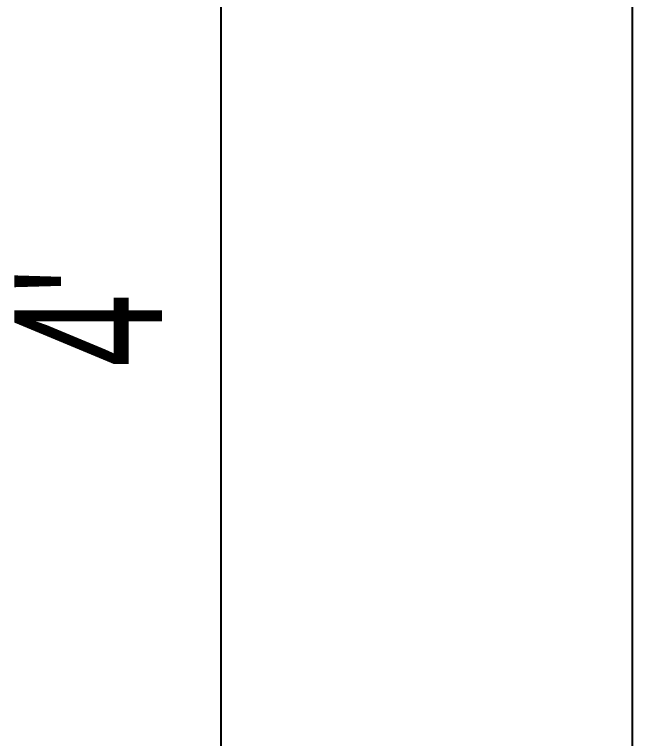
# Model space of a CAD drawing. Extents: x -170 to 1783, y -20 to 1205.
# Drawn here: x 1055.67 to 1083.58, y 357.92 to 390.61 of the extents above; entities that cross this region are included whole.
import ezdxf
from ezdxf.enums import TextEntityAlignment as Align

# ---------------------------------------------------------------- set-up
doc = ezdxf.new("R2010")
doc.units = 0
doc.header["$LTSCALE"] = 96
doc.header["$MEASUREMENT"] = 0
doc.layers.add('MAIN_DIMENSIONS', color=7, linetype='Continuous')
doc.dimstyles.get("Standard").update_dxf_attribs({"dimtxt": 0.18, "dimasz": 0.18, "dimexe": 0.18, "dimexo": 0.0625, "dimgap": 0.09, "dimtad": 0, "dimtih": 1, "dimtoh": 1, "dimdec": 4, "dimzin": 0, "dimdsep": 46, "dimtxsty": 'Standard', "dimcen": 0.09, "dimadec": 0, "dimazin": 0, "dimtfac": 1, "dimtdec": 4, "dimtofl": 0, "dimtmove": 0, "dimatfit": 0, "dimfxl": 1, "dimtolj": 1, "dimtzin": 0, "dimarcsym": 0})

msp = doc.modelspace()

# ---------------------------------------------------------------- linework, layer by layer
at = {"layer": 'MAIN_DIMENSIONS', "color": 19, "linetype": 'Continuous'}
msp.add_line((1065, 353.73489), (1065, 401.73489), dxfattribs=at)

# ---------------------------------------------------------------- texts
at = {"layer": 'MAIN_DIMENSIONS', "color": 19, "linetype": 'Continuous', "width": 0.666667}
msp.add_text("4' ", height=6.666667, rotation=90, dxfattribs=at).set_placement((1064.33333, 377.73489), align=Align.BOTTOM_CENTER)

# ---------------------------------------------------------------- dimensions: what is measured, and where the dimension line sits
at = {"layer": 'MAIN_DIMENSIONS', "color": 47, "linetype": 'Continuous'}
msp.add_linear_dim(base=(1064.999999574, 401.7348868978), p1=(1083.5807464464, 353.734886917), p2=(1083.5807464464, 401.7348868978), dimstyle='Standard', dxfattribs=at).render()

doc.saveas('drawing.dxf')
